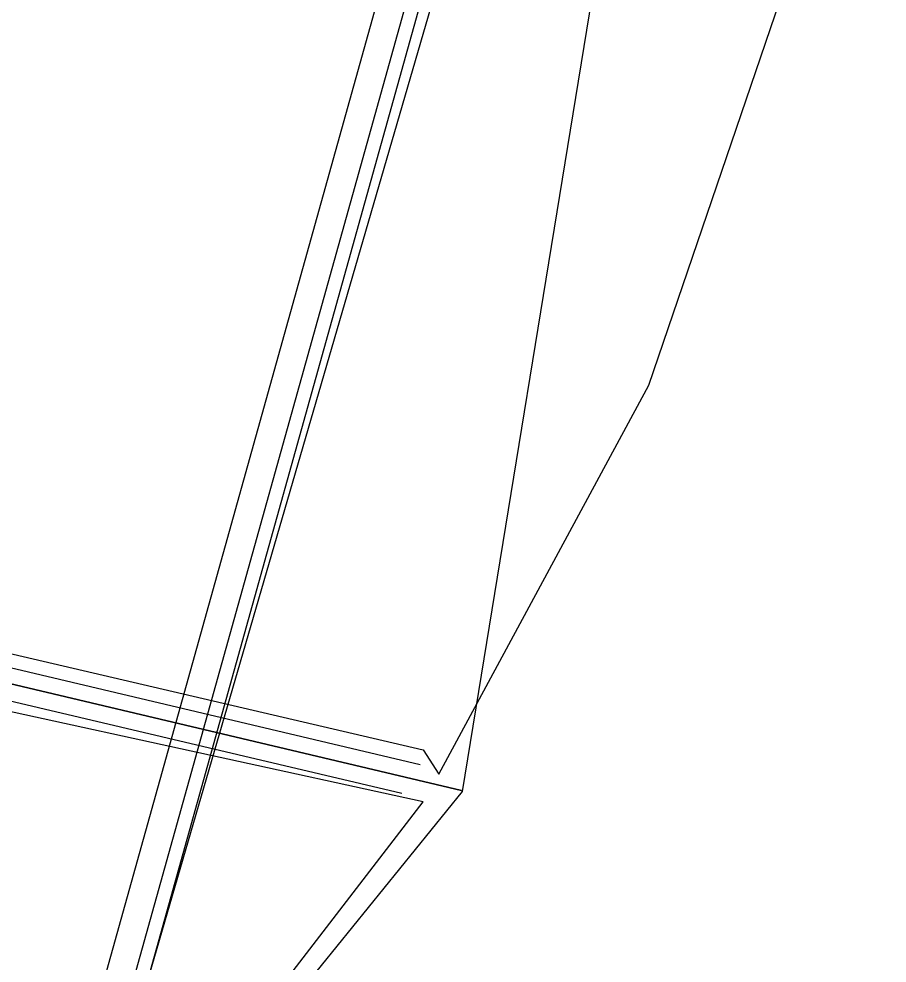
# Model space of a CAD drawing. Header units: feet. Extents: x -84 to 198, y -22 to 181.
# Drawn here: x 121.72 to 130.64, y 34.86 to 44.56 of the extents above; entities that cross this region are included whole.
import ezdxf

# ---------------------------------------------------------------- set-up
doc = ezdxf.new("R2010")
doc.units = ezdxf.units.FT
doc.layers.add('A-AREA-UNIDAD', color=30, linetype='CONTINUOUS')
doc.layers.add('A-LINEA', color=7, linetype='CONTINUOUS')

msp = doc.modelspace()

# ---------------------------------------------------------------- linework, layer by layer
at = {"layer": 'A-AREA-UNIDAD'}
for points in [[(106.912, 44.2844), (118.752, 41.44), (119.808, 41.4044), (119.84, 40.32), (119.392, 38.56), (125.872, 37.0489), (126.032, 36.8), (128.192, 40.8), (129.792, 45.4933), (130.48, 49.2444), (130.64, 53.8844), (130.32, 57.0844), (129.28, 61.8489), (128.928, 64.9244), (128.992, 69.2444), (129.6, 72.8889), (128.8, 72.8889), (118.048, 75.4133), (118, 75.6444), (117.472, 75.7689), (116.24, 75.68), (104.08, 78.5244)], [(123.232, 33.0844), (125.872, 36.5156), (119.28, 37.9556), (119.232, 38.56), (119.008, 38.0089), (105.632, 41.1556)]]:
    msp.add_lwpolyline(points, dxfattribs=at)
at = {"layer": 'A-LINEA'}
for p, q in [((122.1691, 31.562), (130.0559, 59.8186)), ((122.1691, 31.562), (130.0559, 59.8186)), ((126.2767, 36.6218), (130.0559, 59.8186)), ((122.0548, 31.6835), (129.9008, 59.776)), ((121.8188, 31.9189), (129.5777, 59.6941)), ((121.5643, 29.6064), (130.1983, 59.2834)), ((119.2667, 38.4578), (125.84, 36.8978)), ((119.2, 38.1244), (125.6533, 36.6044)), ((122.1691, 31.562), (126.2767, 36.6218))]:
    msp.add_line(p, q, dxfattribs=at)
for points in [[(118.2, 75.6978), (115.0667, 62.4578), (114.5867, 60.4578), (117.1867, 59.8444), (117, 59.0311), (123.76, 57.4311), (119.2267, 38.2978), (126.2667, 36.6311)], [(126.2667, 36.6311), (119.2267, 38.2978), (119.16, 37.9644), (109.12, 40.3378), (105.48, 24.9378), (96.3733, 27.2578), (96.2667, 26.7644), (92.6933, 27.6178), (92.1333, 25.2311), (89.6, 14.5378), (77.3867, 17.4311), (77.2267, 16.7778), (73.6667, 17.6178), (72.7067, 13.6044), (71.9067, 10.1778)]]:
    msp.add_lwpolyline(points, dxfattribs=at)

doc.saveas('drawing.dxf')
